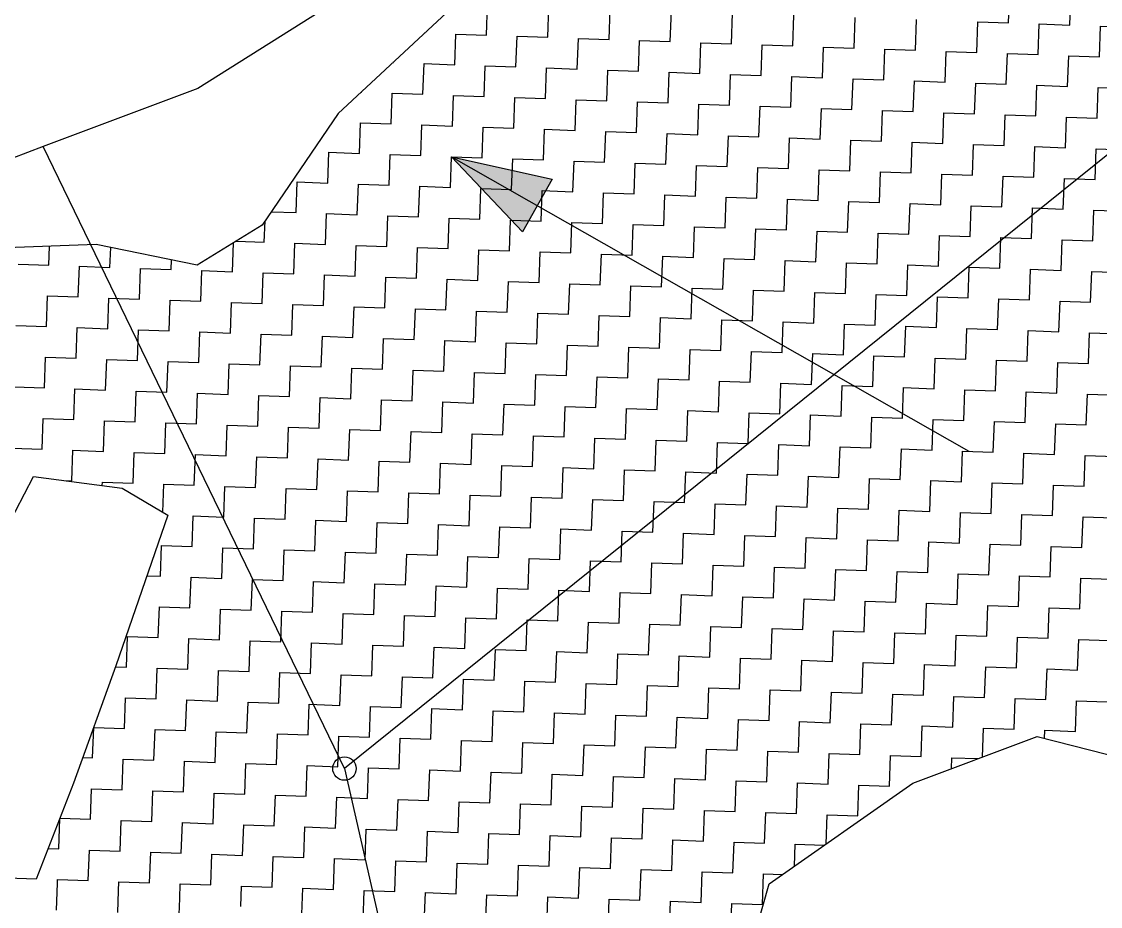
# Model space of a CAD drawing. Header units: metres. Extents: x 287345 to 291891, y 1993918 to 1999987.
# Drawn here: x 289255.8 to 289609.7, y 1999001.7 to 1999291.8 of the extents above; entities that cross this region are included whole.
import ezdxf

# ---------------------------------------------------------------- set-up
doc = ezdxf.new("R2010")
doc.units = ezdxf.units.M
doc.header["$MEASUREMENT"] = 0
for name, color, linetype in [('POLY_HATCH', 12, 'Continuous'), ('POLY_PARCEL', 6, 'Continuous'), ('V_BOUND_LINE', 7, 'Continuous')]:
    doc.layers.add(name, color=color, linetype=linetype)

msp = doc.modelspace()

# ---------------------------------------------------------------- hatches: boundary and pattern name
h = msp.add_hatch(color=256)
h.paths.add_polyline_path([(289424.95, 1999231.47), (289429.86, 1999240.08), (289396.78, 1999247.49)])
h.paths.add_polyline_path([(289396.78, 1999247.49), (289420.05, 1999222.85), (289424.95, 1999231.47)])

# ---------------------------------------------------------------- linework, layer by layer
for points in [[(289396.78, 1999247.49), (289566.5, 1999150.94)], [(289396.78, 1999247.49), (289420.05, 1999222.85)], [(289396.78, 1999247.49), (289429.86, 1999240.08)], [(289429.86, 1999240.08), (289420.05, 1999222.85)]]:
    msp.add_lwpolyline(points)
msp.add_circle((289361.7, 1999046.86), 3.85)
at = {"layer": 'POLY_HATCH', "linetype": 'Continuous'}
for p, q in [((289579.54, 1999291.36), (289579.9, 1999301.42)), ((289408.26, 1999287.36), (289408.62, 1999297.41)), ((289428.37, 1999286.64), (289428.72, 1999296.7)), ((289448.48, 1999285.93), (289448.83, 1999295.99)), ((289468.59, 1999285.22), (289468.94, 1999295.28)), ((289488.7, 1999284.51), (289489.05, 1999294.56)), ((289599.65, 1999290.65), (289599.87, 1999296.84)), ((289508.81, 1999283.8), (289509.16, 1999293.85)), ((289528.91, 1999283.09), (289529.27, 1999293.14)), ((289549.02, 1999282.37), (289549.38, 1999292.43)), ((289569.13, 1999281.66), (289569.49, 1999291.72)), ((289569.49, 1999291.72), (289579.54, 1999291.36)), ((289589.24, 1999280.95), (289589.6, 1999291.01)), ((289589.6, 1999291.01), (289599.65, 1999290.65)), ((289387.96, 1999288.07), (289388.15, 1999288.07)), ((289388.15, 1999288.07), (289388.16, 1999288.26)), ((289397.85, 1999277.66), (289398.21, 1999287.71)), ((289398.21, 1999287.71), (289408.26, 1999287.36)), ((289609.35, 1999280.24), (289609.71, 1999290.29)), ((289609.71, 1999290.29), (289619.76, 1999289.94)), ((289417.96, 1999276.95), (289418.31, 1999287)), ((289418.31, 1999287), (289428.37, 1999286.64)), ((289438.07, 1999276.23), (289438.42, 1999286.29)), ((289438.42, 1999286.29), (289448.48, 1999285.93)), ((289458.18, 1999275.52), (289458.53, 1999285.58)), ((289458.53, 1999285.58), (289468.59, 1999285.22)), ((289478.29, 1999274.81), (289478.64, 1999284.86)), ((289478.64, 1999284.86), (289488.7, 1999284.51)), ((289498.39, 1999274.1), (289498.75, 1999284.15)), ((289498.75, 1999284.15), (289508.81, 1999283.8)), ((289518.5, 1999273.39), (289518.86, 1999283.44)), ((289518.86, 1999283.44), (289528.91, 1999283.09)), ((289538.61, 1999272.68), (289538.97, 1999282.73)), ((289538.97, 1999282.73), (289549.02, 1999282.37)), ((289558.72, 1999271.96), (289559.08, 1999282.02)), ((289559.08, 1999282.02), (289569.13, 1999281.66)), ((289578.83, 1999271.25), (289579.19, 1999281.31)), ((289579.19, 1999281.31), (289589.24, 1999280.95)), ((289598.94, 1999270.54), (289599.3, 1999280.6)), ((289599.3, 1999280.6), (289609.35, 1999280.24)), ((289377.54, 1999278.38), (289377.74, 1999278.37)), ((289377.74, 1999278.37), (289377.75, 1999278.57)), ((289387.44, 1999267.96), (289387.8, 1999278.01)), ((289387.8, 1999278.01), (289397.85, 1999277.66)), ((289407.55, 1999267.25), (289407.9, 1999277.3)), ((289407.9, 1999277.3), (289417.96, 1999276.95)), ((289427.66, 1999266.53), (289428.01, 1999276.59)), ((289428.01, 1999276.59), (289438.07, 1999276.23)), ((289447.77, 1999265.82), (289448.12, 1999275.88)), ((289448.12, 1999275.88), (289458.18, 1999275.52)), ((289467.88, 1999265.11), (289468.23, 1999275.17)), ((289468.23, 1999275.17), (289478.29, 1999274.81)), ((289487.98, 1999264.4), (289488.34, 1999274.45)), ((289488.34, 1999274.45), (289498.39, 1999274.1)), ((289508.09, 1999263.69), (289508.45, 1999273.74)), ((289508.45, 1999273.74), (289518.5, 1999273.39)), ((289528.2, 1999262.98), (289528.56, 1999273.03)), ((289528.56, 1999273.03), (289538.61, 1999272.68)), ((289548.31, 1999262.27), (289548.67, 1999272.32)), ((289548.67, 1999272.32), (289558.72, 1999271.96)), ((289568.42, 1999261.55), (289568.78, 1999271.61)), ((289568.78, 1999271.61), (289578.83, 1999271.25)), ((289588.53, 1999260.84), (289588.89, 1999270.9)), ((289588.89, 1999270.9), (289598.94, 1999270.54)), ((289608.64, 1999260.13), (289608.99, 1999270.19)), ((289608.99, 1999270.19), (289619.05, 1999269.83)), ((289367.13, 1999268.68), (289367.33, 1999268.67)), ((289367.33, 1999268.67), (289367.34, 1999268.87)), ((289377.03, 1999258.26), (289377.39, 1999268.31)), ((289377.39, 1999268.31), (289387.44, 1999267.96)), ((289397.14, 1999257.55), (289397.49, 1999267.6)), ((289397.49, 1999267.6), (289407.55, 1999267.25)), ((289417.25, 1999256.84), (289417.6, 1999266.89)), ((289417.6, 1999266.89), (289427.66, 1999266.53)), ((289437.36, 1999256.12), (289437.71, 1999266.18)), ((289437.71, 1999266.18), (289447.77, 1999265.82)), ((289457.47, 1999255.41), (289457.82, 1999265.47)), ((289457.82, 1999265.47), (289467.88, 1999265.11)), ((289477.57, 1999254.7), (289477.93, 1999264.76)), ((289477.93, 1999264.76), (289487.98, 1999264.4)), ((289497.68, 1999253.99), (289498.04, 1999264.04)), ((289498.04, 1999264.04), (289508.09, 1999263.69)), ((289517.79, 1999253.28), (289518.15, 1999263.33)), ((289518.15, 1999263.33), (289528.2, 1999262.98)), ((289537.9, 1999252.57), (289538.26, 1999262.62)), ((289538.26, 1999262.62), (289548.31, 1999262.27)), ((289558.01, 1999251.86), (289558.37, 1999261.91)), ((289558.37, 1999261.91), (289568.42, 1999261.55)), ((289578.12, 1999251.14), (289578.47, 1999261.2)), ((289578.47, 1999261.2), (289588.53, 1999260.84)), ((289598.23, 1999250.43), (289598.58, 1999260.49)), ((289598.58, 1999260.49), (289608.64, 1999260.13)), ((289366.62, 1999248.56), (289366.97, 1999258.62)), ((289366.97, 1999258.62), (289377.03, 1999258.26)), ((289386.73, 1999247.85), (289387.08, 1999257.9)), ((289387.08, 1999257.9), (289397.14, 1999257.55)), ((289406.84, 1999247.14), (289407.19, 1999257.19)), ((289407.19, 1999257.19), (289417.25, 1999256.84)), ((289426.95, 1999246.43), (289427.3, 1999256.48)), ((289427.3, 1999256.48), (289437.36, 1999256.12)), ((289447.05, 1999245.71), (289447.41, 1999255.77)), ((289447.41, 1999255.77), (289457.47, 1999255.41)), ((289467.16, 1999245), (289467.52, 1999255.06)), ((289467.52, 1999255.06), (289477.57, 1999254.7)), ((289487.27, 1999244.29), (289487.63, 1999254.35)), ((289487.63, 1999254.35), (289497.68, 1999253.99)), ((289507.38, 1999243.58), (289507.74, 1999253.63)), ((289507.74, 1999253.63), (289517.79, 1999253.28)), ((289527.49, 1999242.87), (289527.85, 1999252.92)), ((289527.85, 1999252.92), (289537.9, 1999252.57)), ((289547.6, 1999242.16), (289547.96, 1999252.21)), ((289547.96, 1999252.21), (289558.01, 1999251.86)), ((289356.21, 1999238.86), (289356.56, 1999248.92)), ((289356.56, 1999248.92), (289366.62, 1999248.56)), ((289567.71, 1999241.44), (289568.06, 1999251.5)), ((289568.06, 1999251.5), (289578.12, 1999251.14)), ((289587.82, 1999240.73), (289588.17, 1999250.79)), ((289588.17, 1999250.79), (289598.23, 1999250.43)), ((289607.93, 1999240.02), (289608.28, 1999250.08)), ((289608.28, 1999250.08), (289618.34, 1999249.72)), ((289376.32, 1999238.15), (289376.67, 1999248.2)), ((289376.67, 1999248.2), (289386.73, 1999247.85)), ((289396.43, 1999237.44), (289396.78, 1999247.49)), ((289396.78, 1999247.49), (289406.84, 1999247.14)), ((289416.54, 1999236.73), (289416.89, 1999246.78)), ((289416.89, 1999246.78), (289426.95, 1999246.43)), ((289436.64, 1999236.02), (289437, 1999246.07)), ((289437, 1999246.07), (289447.05, 1999245.71)), ((289456.75, 1999235.3), (289457.11, 1999245.36)), ((289457.11, 1999245.36), (289467.16, 1999245)), ((289476.86, 1999234.59), (289477.22, 1999244.65)), ((289477.22, 1999244.65), (289487.27, 1999244.29)), ((289496.97, 1999233.88), (289497.33, 1999243.94)), ((289497.33, 1999243.94), (289507.38, 1999243.58)), ((289517.08, 1999233.17), (289517.44, 1999243.22)), ((289517.44, 1999243.22), (289527.49, 1999242.87)), ((289537.19, 1999232.46), (289537.55, 1999242.51)), ((289537.55, 1999242.51), (289547.6, 1999242.16)), ((289557.3, 1999231.75), (289557.65, 1999241.8)), ((289557.65, 1999241.8), (289567.71, 1999241.44)), ((289345.8, 1999229.16), (289346.15, 1999239.22)), ((289346.15, 1999239.22), (289356.21, 1999238.86)), ((289365.91, 1999228.45), (289366.26, 1999238.51)), ((289366.26, 1999238.51), (289376.32, 1999238.15)), ((289386.02, 1999227.74), (289386.37, 1999237.79)), ((289386.37, 1999237.79), (289396.43, 1999237.44)), ((289577.41, 1999231.03), (289577.76, 1999241.09)), ((289577.76, 1999241.09), (289587.82, 1999240.73)), ((289597.52, 1999230.32), (289597.87, 1999240.38)), ((289597.87, 1999240.38), (289607.93, 1999240.02)), ((289406.13, 1999227.03), (289406.48, 1999237.08)), ((289406.48, 1999237.08), (289416.54, 1999236.73)), ((289426.23, 1999226.32), (289426.59, 1999236.37)), ((289426.59, 1999236.37), (289436.64, 1999236.02)), ((289446.34, 1999225.61), (289446.7, 1999235.66)), ((289446.7, 1999235.66), (289456.75, 1999235.3)), ((289466.45, 1999224.89), (289466.81, 1999234.95)), ((289466.81, 1999234.95), (289476.86, 1999234.59)), ((289486.56, 1999224.18), (289486.92, 1999234.24)), ((289486.92, 1999234.24), (289496.97, 1999233.88)), ((289506.67, 1999223.47), (289507.03, 1999233.52)), ((289507.03, 1999233.52), (289517.08, 1999233.17)), ((289526.78, 1999222.76), (289527.14, 1999232.81)), ((289527.14, 1999232.81), (289537.19, 1999232.46)), ((289546.89, 1999222.05), (289547.24, 1999232.1)), ((289547.24, 1999232.1), (289557.3, 1999231.75)), ((289567, 1999221.34), (289567.35, 1999231.39)), ((289567.35, 1999231.39), (289577.41, 1999231.03)), ((289587.11, 1999220.62), (289587.46, 1999230.68)), ((289587.46, 1999230.68), (289597.52, 1999230.32)), ((289337.69, 1999229.45), (289345.8, 1999229.16)), ((289355.5, 1999218.75), (289355.85, 1999228.81)), ((289355.85, 1999228.81), (289365.91, 1999228.45)), ((289375.61, 1999218.04), (289375.96, 1999228.1)), ((289375.96, 1999228.1), (289386.02, 1999227.74)), ((289395.72, 1999217.33), (289396.07, 1999227.38)), ((289396.07, 1999227.38), (289406.13, 1999227.03)), ((289607.22, 1999219.91), (289607.57, 1999229.97)), ((289607.57, 1999229.97), (289617.63, 1999229.61)), ((289335.39, 1999219.46), (289335.63, 1999226.43)), ((289415.82, 1999216.62), (289416.18, 1999226.67)), ((289416.18, 1999226.67), (289426.23, 1999226.32)), ((289435.93, 1999215.91), (289436.29, 1999225.96)), ((289436.29, 1999225.96), (289446.34, 1999225.61)), ((289456.04, 1999215.19), (289456.4, 1999225.25)), ((289456.4, 1999225.25), (289466.45, 1999224.89)), ((289476.15, 1999214.48), (289476.51, 1999224.54)), ((289476.51, 1999224.54), (289486.56, 1999224.18)), ((289496.26, 1999213.77), (289496.62, 1999223.83)), ((289496.62, 1999223.83), (289506.67, 1999223.47)), ((289516.37, 1999213.06), (289516.72, 1999223.11)), ((289516.72, 1999223.11), (289526.78, 1999222.76)), ((289536.48, 1999212.35), (289536.83, 1999222.4)), ((289536.83, 1999222.4), (289546.89, 1999222.05)), ((289556.59, 1999211.64), (289556.94, 1999221.69)), ((289556.94, 1999221.69), (289567, 1999221.34)), ((289576.7, 1999210.93), (289577.05, 1999220.98)), ((289577.05, 1999220.98), (289587.11, 1999220.62)), ((289596.8, 1999210.21), (289597.16, 1999220.27)), ((289597.16, 1999220.27), (289607.22, 1999219.91)), ((289264.65, 1999211.9), (289264.87, 1999218.1)), ((289284.76, 1999211.19), (289284.99, 1999217.69)), ((289324.98, 1999209.77), (289325.31, 1999219.28)), ((289326.15, 1999219.79), (289335.39, 1999219.46)), ((289345.09, 1999209.05), (289345.44, 1999219.11)), ((289345.44, 1999219.11), (289355.5, 1999218.75)), ((289365.2, 1999208.34), (289365.55, 1999218.4)), ((289365.55, 1999218.4), (289375.61, 1999218.04)), ((289385.3, 1999207.63), (289385.66, 1999217.69)), ((289385.66, 1999217.69), (289395.72, 1999217.33)), ((289405.41, 1999206.92), (289405.77, 1999216.97)), ((289405.77, 1999216.97), (289415.82, 1999216.62)), ((289304.87, 1999210.48), (289304.98, 1999213.63)), ((289425.52, 1999206.21), (289425.88, 1999216.26)), ((289425.88, 1999216.26), (289435.93, 1999215.91)), ((289445.63, 1999205.5), (289445.99, 1999215.55)), ((289445.99, 1999215.55), (289456.04, 1999215.19)), ((289465.74, 1999204.78), (289466.1, 1999214.84)), ((289466.1, 1999214.84), (289476.15, 1999214.48)), ((289485.85, 1999204.07), (289486.21, 1999214.13)), ((289486.21, 1999214.13), (289496.26, 1999213.77)), ((289505.96, 1999203.36), (289506.31, 1999213.42)), ((289506.31, 1999213.42), (289516.37, 1999213.06)), ((289254.6, 1999212.26), (289264.65, 1999211.9)), ((289274.35, 1999201.49), (289274.71, 1999211.54)), ((289274.71, 1999211.54), (289284.76, 1999211.19)), ((289294.46, 1999200.78), (289294.81, 1999210.83)), ((289294.81, 1999210.83), (289304.87, 1999210.48)), ((289314.57, 1999200.07), (289314.92, 1999210.12)), ((289314.92, 1999210.12), (289324.98, 1999209.77)), ((289334.68, 1999199.36), (289335.03, 1999209.41)), ((289335.03, 1999209.41), (289345.09, 1999209.05)), ((289526.07, 1999202.65), (289526.42, 1999212.7)), ((289526.42, 1999212.7), (289536.48, 1999212.35)), ((289546.18, 1999201.94), (289546.53, 1999211.99)), ((289546.53, 1999211.99), (289556.59, 1999211.64)), ((289566.29, 1999201.23), (289566.64, 1999211.28)), ((289566.64, 1999211.28), (289576.7, 1999210.93)), ((289586.39, 1999200.52), (289586.75, 1999210.57)), ((289586.75, 1999210.57), (289596.8, 1999210.21)), ((289606.5, 1999199.8), (289606.86, 1999209.86)), ((289606.86, 1999209.86), (289616.91, 1999209.5)), ((289354.79, 1999198.64), (289355.14, 1999208.7)), ((289355.14, 1999208.7), (289365.2, 1999208.34)), ((289374.89, 1999197.93), (289375.25, 1999207.99)), ((289375.25, 1999207.99), (289385.3, 1999207.63)), ((289395, 1999197.22), (289395.36, 1999207.28)), ((289395.36, 1999207.28), (289405.41, 1999206.92)), ((289415.11, 1999196.51), (289415.47, 1999206.56)), ((289415.47, 1999206.56), (289425.52, 1999206.21)), ((289435.22, 1999195.8), (289435.58, 1999205.85)), ((289435.58, 1999205.85), (289445.63, 1999205.5)), ((289455.33, 1999195.09), (289455.69, 1999205.14)), ((289455.69, 1999205.14), (289465.74, 1999204.78)), ((289475.44, 1999194.37), (289475.8, 1999204.43)), ((289475.8, 1999204.43), (289485.85, 1999204.07)), ((289495.55, 1999193.66), (289495.9, 1999203.72)), ((289495.9, 1999203.72), (289505.96, 1999203.36)), ((289515.66, 1999192.95), (289516.01, 1999203.01)), ((289516.01, 1999203.01), (289526.07, 1999202.65)), ((289535.77, 1999192.24), (289536.12, 1999202.29)), ((289536.12, 1999202.29), (289546.18, 1999201.94)), ((289263.94, 1999191.79), (289264.3, 1999201.85)), ((289264.3, 1999201.85), (289274.35, 1999201.49)), ((289284.05, 1999191.08), (289284.4, 1999201.13)), ((289284.4, 1999201.13), (289294.46, 1999200.78)), ((289304.16, 1999190.37), (289304.51, 1999200.42)), ((289304.51, 1999200.42), (289314.57, 1999200.07)), ((289324.27, 1999189.66), (289324.62, 1999199.71)), ((289324.62, 1999199.71), (289334.68, 1999199.36)), ((289344.38, 1999188.95), (289344.73, 1999199)), ((289344.73, 1999199), (289354.79, 1999198.64)), ((289555.88, 1999191.53), (289556.23, 1999201.58)), ((289556.23, 1999201.58), (289566.29, 1999201.23)), ((289575.98, 1999190.82), (289576.34, 1999200.87)), ((289576.34, 1999200.87), (289586.39, 1999200.52)), ((289596.09, 1999190.1), (289596.45, 1999200.16)), ((289596.45, 1999200.16), (289606.5, 1999199.8)), ((289364.48, 1999188.23), (289364.84, 1999198.29)), ((289364.84, 1999198.29), (289374.89, 1999197.93)), ((289384.59, 1999187.52), (289384.95, 1999197.58)), ((289384.95, 1999197.58), (289395, 1999197.22)), ((289404.7, 1999186.81), (289405.06, 1999196.86)), ((289405.06, 1999196.86), (289415.11, 1999196.51)), ((289424.81, 1999186.1), (289425.17, 1999196.15)), ((289425.17, 1999196.15), (289435.22, 1999195.8)), ((289444.92, 1999185.39), (289445.28, 1999195.44)), ((289445.28, 1999195.44), (289455.33, 1999195.09)), ((289253.88, 1999192.15), (289263.94, 1999191.79)), ((289465.03, 1999184.68), (289465.38, 1999194.73)), ((289465.38, 1999194.73), (289475.44, 1999194.37)), ((289485.14, 1999183.96), (289485.49, 1999194.02)), ((289485.49, 1999194.02), (289495.55, 1999193.66)), ((289505.25, 1999183.25), (289505.6, 1999193.31)), ((289505.6, 1999193.31), (289515.66, 1999192.95)), ((289525.36, 1999182.54), (289525.71, 1999192.6)), ((289525.71, 1999192.6), (289535.77, 1999192.24)), ((289545.47, 1999181.83), (289545.82, 1999191.88)), ((289545.82, 1999191.88), (289555.88, 1999191.53)), ((289273.64, 1999181.38), (289273.99, 1999191.44)), ((289273.99, 1999191.44), (289284.05, 1999191.08)), ((289293.75, 1999180.67), (289294.1, 1999190.72)), ((289294.1, 1999190.72), (289304.16, 1999190.37)), ((289313.86, 1999179.96), (289314.21, 1999190.01)), ((289314.21, 1999190.01), (289324.27, 1999189.66)), ((289333.97, 1999179.25), (289334.32, 1999189.3)), ((289334.32, 1999189.3), (289344.38, 1999188.95)), ((289354.07, 1999178.53), (289354.43, 1999188.59)), ((289354.43, 1999188.59), (289364.48, 1999188.23)), ((289565.57, 1999181.12), (289565.93, 1999191.17)), ((289565.93, 1999191.17), (289575.98, 1999190.82)), ((289585.68, 1999180.41), (289586.04, 1999190.46)), ((289586.04, 1999190.46), (289596.09, 1999190.1)), ((289605.79, 1999179.69), (289606.15, 1999189.75)), ((289606.15, 1999189.75), (289616.2, 1999189.39)), ((289374.18, 1999177.82), (289374.54, 1999187.88)), ((289374.54, 1999187.88), (289384.59, 1999187.52)), ((289394.29, 1999177.11), (289394.65, 1999187.17)), ((289394.65, 1999187.17), (289404.7, 1999186.81)), ((289414.4, 1999176.4), (289414.76, 1999186.45)), ((289414.76, 1999186.45), (289424.81, 1999186.1)), ((289434.51, 1999175.69), (289434.87, 1999185.74)), ((289434.87, 1999185.74), (289444.92, 1999185.39)), ((289454.62, 1999174.98), (289454.97, 1999185.03)), ((289454.97, 1999185.03), (289465.03, 1999184.68)), ((289263.23, 1999171.68), (289263.58, 1999181.74)), ((289263.58, 1999181.74), (289273.64, 1999181.38)), ((289474.73, 1999174.27), (289475.08, 1999184.32)), ((289475.08, 1999184.32), (289485.14, 1999183.96)), ((289494.84, 1999173.55), (289495.19, 1999183.61)), ((289495.19, 1999183.61), (289505.25, 1999183.25)), ((289514.95, 1999172.84), (289515.3, 1999182.9)), ((289515.3, 1999182.9), (289525.36, 1999182.54)), ((289535.05, 1999172.13), (289535.41, 1999182.19)), ((289535.41, 1999182.19), (289545.47, 1999181.83)), ((289555.16, 1999171.42), (289555.52, 1999181.47)), ((289555.52, 1999181.47), (289565.57, 1999181.12)), ((289283.34, 1999170.97), (289283.69, 1999181.03)), ((289283.69, 1999181.03), (289293.75, 1999180.67)), ((289303.45, 1999170.26), (289303.8, 1999180.31)), ((289303.8, 1999180.31), (289313.86, 1999179.96)), ((289323.55, 1999169.55), (289323.91, 1999179.6)), ((289323.91, 1999179.6), (289333.97, 1999179.25)), ((289343.66, 1999168.84), (289344.02, 1999178.89)), ((289344.02, 1999178.89), (289354.07, 1999178.53)), ((289363.77, 1999168.12), (289364.13, 1999178.18)), ((289364.13, 1999178.18), (289374.18, 1999177.82)), ((289575.27, 1999170.71), (289575.63, 1999180.76)), ((289575.63, 1999180.76), (289585.68, 1999180.41)), ((289595.38, 1999170), (289595.74, 1999180.05)), ((289595.74, 1999180.05), (289605.79, 1999179.69)), ((289383.88, 1999167.41), (289384.24, 1999177.47)), ((289384.24, 1999177.47), (289394.29, 1999177.11)), ((289403.99, 1999166.7), (289404.35, 1999176.76)), ((289404.35, 1999176.76), (289414.4, 1999176.4)), ((289424.1, 1999165.99), (289424.46, 1999176.04)), ((289424.46, 1999176.04), (289434.51, 1999175.69)), ((289444.21, 1999165.28), (289444.56, 1999175.33)), ((289444.56, 1999175.33), (289454.62, 1999174.98)), ((289464.32, 1999164.57), (289464.67, 1999174.62)), ((289464.67, 1999174.62), (289474.73, 1999174.27)), ((289253.17, 1999172.04), (289263.23, 1999171.68)), ((289272.93, 1999161.27), (289273.28, 1999171.33)), ((289273.28, 1999171.33), (289283.34, 1999170.97)), ((289293.04, 1999160.56), (289293.39, 1999170.62)), ((289293.39, 1999170.62), (289303.45, 1999170.26)), ((289484.43, 1999163.86), (289484.78, 1999173.91)), ((289484.78, 1999173.91), (289494.84, 1999173.55)), ((289504.54, 1999163.14), (289504.89, 1999173.2)), ((289504.89, 1999173.2), (289514.95, 1999172.84)), ((289524.64, 1999162.43), (289525, 1999172.49)), ((289525, 1999172.49), (289535.05, 1999172.13)), ((289544.75, 1999161.72), (289545.11, 1999171.77)), ((289545.11, 1999171.77), (289555.16, 1999171.42)), ((289564.86, 1999161.01), (289565.22, 1999171.06)), ((289565.22, 1999171.06), (289575.27, 1999170.71)), ((289313.14, 1999159.85), (289313.5, 1999169.9)), ((289313.5, 1999169.9), (289323.55, 1999169.55)), ((289333.25, 1999159.14), (289333.61, 1999169.19)), ((289333.61, 1999169.19), (289343.66, 1999168.84)), ((289353.36, 1999158.43), (289353.72, 1999168.48)), ((289353.72, 1999168.48), (289363.77, 1999168.12)), ((289373.47, 1999157.71), (289373.83, 1999167.77)), ((289373.83, 1999167.77), (289383.88, 1999167.41)), ((289393.58, 1999157), (289393.94, 1999167.06)), ((289393.94, 1999167.06), (289403.99, 1999166.7)), ((289584.97, 1999160.3), (289585.33, 1999170.35)), ((289585.33, 1999170.35), (289595.38, 1999170)), ((289605.08, 1999159.59), (289605.44, 1999169.64)), ((289605.44, 1999169.64), (289615.49, 1999169.28)), ((289413.69, 1999156.29), (289414.05, 1999166.35)), ((289414.05, 1999166.35), (289424.1, 1999165.99)), ((289433.8, 1999155.58), (289434.15, 1999165.63)), ((289434.15, 1999165.63), (289444.21, 1999165.28)), ((289453.91, 1999154.87), (289454.26, 1999164.92)), ((289454.26, 1999164.92), (289464.32, 1999164.57)), ((289474.02, 1999154.16), (289474.37, 1999164.21)), ((289474.37, 1999164.21), (289484.43, 1999163.86)), ((289494.13, 1999153.44), (289494.48, 1999163.5)), ((289494.48, 1999163.5), (289504.54, 1999163.14)), ((289262.52, 1999151.57), (289262.87, 1999161.63)), ((289262.87, 1999161.63), (289272.93, 1999161.27)), ((289282.63, 1999150.86), (289282.98, 1999160.92)), ((289282.98, 1999160.92), (289293.04, 1999160.56)), ((289302.73, 1999150.15), (289303.09, 1999160.2)), ((289303.09, 1999160.2), (289313.14, 1999159.85)), ((289514.23, 1999152.73), (289514.59, 1999162.79)), ((289514.59, 1999162.79), (289524.64, 1999162.43)), ((289534.34, 1999152.02), (289534.7, 1999162.08)), ((289534.7, 1999162.08), (289544.75, 1999161.72)), ((289554.45, 1999151.31), (289554.81, 1999161.36)), ((289554.81, 1999161.36), (289564.86, 1999161.01)), ((289574.56, 1999150.6), (289574.92, 1999160.65)), ((289574.92, 1999160.65), (289584.97, 1999160.3)), ((289594.67, 1999149.89), (289595.03, 1999159.94)), ((289595.03, 1999159.94), (289605.08, 1999159.59)), ((289322.84, 1999149.44), (289323.2, 1999159.49)), ((289323.2, 1999159.49), (289333.25, 1999159.14)), ((289342.95, 1999148.73), (289343.31, 1999158.78)), ((289343.31, 1999158.78), (289353.36, 1999158.43)), ((289363.06, 1999148.02), (289363.42, 1999158.07)), ((289363.42, 1999158.07), (289373.47, 1999157.71)), ((289383.17, 1999147.3), (289383.53, 1999157.36)), ((289383.53, 1999157.36), (289393.58, 1999157)), ((289403.28, 1999146.59), (289403.63, 1999156.65)), ((289403.63, 1999156.65), (289413.69, 1999156.29)), ((289423.39, 1999145.88), (289423.74, 1999155.94)), ((289423.74, 1999155.94), (289433.8, 1999155.58)), ((289443.5, 1999145.17), (289443.85, 1999155.22)), ((289443.85, 1999155.22), (289453.91, 1999154.87)), ((289463.61, 1999144.46), (289463.96, 1999154.51)), ((289463.96, 1999154.51), (289474.02, 1999154.16)), ((289483.72, 1999143.75), (289484.07, 1999153.8)), ((289484.07, 1999153.8), (289494.13, 1999153.44)), ((289503.82, 1999143.03), (289504.18, 1999153.09)), ((289504.18, 1999153.09), (289514.23, 1999152.73)), ((289252.46, 1999151.93), (289262.52, 1999151.57)), ((289272.21, 1999141.16), (289272.57, 1999151.22)), ((289272.57, 1999151.22), (289282.63, 1999150.86)), ((289292.32, 1999140.45), (289292.68, 1999150.51)), ((289292.68, 1999150.51), (289302.73, 1999150.15)), ((289312.43, 1999139.74), (289312.79, 1999149.79)), ((289312.79, 1999149.79), (289322.84, 1999149.44)), ((289523.93, 1999142.32), (289524.29, 1999152.38)), ((289524.29, 1999152.38), (289534.34, 1999152.02)), ((289544.04, 1999141.61), (289544.4, 1999151.67)), ((289544.4, 1999151.67), (289554.45, 1999151.31)), ((289564.15, 1999140.9), (289564.51, 1999150.95)), ((289564.51, 1999150.95), (289574.56, 1999150.6)), ((289584.26, 1999140.19), (289584.62, 1999150.24)), ((289584.62, 1999150.24), (289594.67, 1999149.89)), ((289604.37, 1999139.48), (289604.72, 1999149.53)), ((289604.72, 1999149.53), (289614.78, 1999149.18)), ((289332.54, 1999139.03), (289332.9, 1999149.08)), ((289332.9, 1999149.08), (289342.95, 1999148.73)), ((289352.65, 1999138.32), (289353.01, 1999148.37)), ((289353.01, 1999148.37), (289363.06, 1999148.02)), ((289372.76, 1999137.61), (289373.12, 1999147.66)), ((289373.12, 1999147.66), (289383.17, 1999147.3)), ((289392.87, 1999136.89), (289393.22, 1999146.95)), ((289393.22, 1999146.95), (289403.28, 1999146.59)), ((289412.98, 1999136.18), (289413.33, 1999146.24)), ((289413.33, 1999146.24), (289423.39, 1999145.88)), ((289433.09, 1999135.47), (289433.44, 1999145.53)), ((289433.44, 1999145.53), (289443.5, 1999145.17)), ((289453.2, 1999134.76), (289453.55, 1999144.81)), ((289453.55, 1999144.81), (289463.61, 1999144.46)), ((289473.3, 1999134.05), (289473.66, 1999144.1)), ((289473.66, 1999144.1), (289483.72, 1999143.75)), ((289493.41, 1999133.34), (289493.77, 1999143.39)), ((289493.77, 1999143.39), (289503.82, 1999143.03)), ((289513.52, 1999132.62), (289513.88, 1999142.68)), ((289513.88, 1999142.68), (289523.93, 1999142.32)), ((289270.36, 1999141.23), (289272.21, 1999141.16)), ((289282.23, 1999139.67), (289282.27, 1999140.81)), ((289282.27, 1999140.81), (289292.32, 1999140.45)), ((289302.05, 1999130.95), (289302.38, 1999140.1)), ((289302.38, 1999140.1), (289312.43, 1999139.74)), ((289322.13, 1999129.33), (289322.49, 1999139.38)), ((289322.49, 1999139.38), (289332.54, 1999139.03)), ((289342.24, 1999128.62), (289342.6, 1999138.67)), ((289342.6, 1999138.67), (289352.65, 1999138.32)), ((289533.63, 1999131.91), (289533.99, 1999141.97)), ((289533.99, 1999141.97), (289544.04, 1999141.61)), ((289553.74, 1999131.2), (289554.1, 1999141.26)), ((289554.1, 1999141.26), (289564.15, 1999140.9)), ((289573.85, 1999130.49), (289574.21, 1999140.54)), ((289574.21, 1999140.54), (289584.26, 1999140.19)), ((289593.96, 1999129.78), (289594.31, 1999139.83)), ((289594.31, 1999139.83), (289604.37, 1999139.48)), ((289362.35, 1999127.91), (289362.71, 1999137.96)), ((289362.71, 1999137.96), (289372.76, 1999137.61)), ((289382.46, 1999127.2), (289382.81, 1999137.25)), ((289382.81, 1999137.25), (289392.87, 1999136.89)), ((289402.57, 1999126.48), (289402.92, 1999136.54)), ((289402.92, 1999136.54), (289412.98, 1999136.18)), ((289422.68, 1999125.77), (289423.03, 1999135.83)), ((289423.03, 1999135.83), (289433.09, 1999135.47)), ((289442.79, 1999125.06), (289443.14, 1999135.11)), ((289443.14, 1999135.11), (289453.2, 1999134.76)), ((289462.89, 1999124.35), (289463.25, 1999134.4)), ((289463.25, 1999134.4), (289473.3, 1999134.05)), ((289483, 1999123.64), (289483.36, 1999133.69)), ((289483.36, 1999133.69), (289493.41, 1999133.34)), ((289503.11, 1999122.93), (289503.47, 1999132.98)), ((289503.47, 1999132.98), (289513.52, 1999132.62)), ((289523.22, 1999122.21), (289523.58, 1999132.27)), ((289523.58, 1999132.27), (289533.63, 1999131.91)), ((289543.33, 1999121.5), (289543.69, 1999131.56)), ((289543.69, 1999131.56), (289553.74, 1999131.2)), ((289311.72, 1999119.63), (289312.08, 1999129.69)), ((289312.08, 1999129.69), (289322.13, 1999129.33)), ((289331.83, 1999118.92), (289332.19, 1999128.97)), ((289332.19, 1999128.97), (289342.24, 1999128.62)), ((289351.94, 1999118.21), (289352.3, 1999128.26)), ((289352.3, 1999128.26), (289362.35, 1999127.91)), ((289563.44, 1999120.79), (289563.8, 1999130.85)), ((289563.8, 1999130.85), (289573.85, 1999130.49)), ((289583.55, 1999120.08), (289583.9, 1999130.13)), ((289583.9, 1999130.13), (289593.96, 1999129.78)), ((289603.66, 1999119.37), (289604.01, 1999129.42)), ((289604.01, 1999129.42), (289614.07, 1999129.07)), ((289372.05, 1999117.5), (289372.4, 1999127.55)), ((289372.4, 1999127.55), (289382.46, 1999127.2)), ((289392.16, 1999116.78), (289392.51, 1999126.84)), ((289392.51, 1999126.84), (289402.57, 1999126.48)), ((289412.27, 1999116.07), (289412.62, 1999126.13)), ((289412.62, 1999126.13), (289422.68, 1999125.77)), ((289432.38, 1999115.36), (289432.73, 1999125.42)), ((289432.73, 1999125.42), (289442.79, 1999125.06)), ((289452.48, 1999114.65), (289452.84, 1999124.7)), ((289452.84, 1999124.7), (289462.89, 1999124.35)), ((289472.59, 1999113.94), (289472.95, 1999123.99)), ((289472.95, 1999123.99), (289483, 1999123.64)), ((289492.7, 1999113.23), (289493.06, 1999123.28)), ((289493.06, 1999123.28), (289503.11, 1999122.93)), ((289512.81, 1999112.52), (289513.17, 1999122.57)), ((289513.17, 1999122.57), (289523.22, 1999122.21)), ((289532.92, 1999111.8), (289533.28, 1999121.86)), ((289533.28, 1999121.86), (289543.33, 1999121.5)), ((289553.03, 1999111.09), (289553.38, 1999121.15)), ((289553.38, 1999121.15), (289563.44, 1999120.79)), ((289301.31, 1999109.93), (289301.67, 1999119.99)), ((289301.67, 1999119.99), (289311.72, 1999119.63)), ((289321.42, 1999109.22), (289321.78, 1999119.28)), ((289321.78, 1999119.28), (289331.83, 1999118.92)), ((289341.53, 1999108.51), (289341.88, 1999118.56)), ((289341.88, 1999118.56), (289351.94, 1999118.21)), ((289361.64, 1999107.8), (289361.99, 1999117.85)), ((289361.99, 1999117.85), (289372.05, 1999117.5)), ((289573.14, 1999110.38), (289573.49, 1999120.44)), ((289573.49, 1999120.44), (289583.55, 1999120.08)), ((289593.25, 1999109.67), (289593.6, 1999119.72)), ((289593.6, 1999119.72), (289603.66, 1999119.37)), ((289381.75, 1999107.09), (289382.1, 1999117.14)), ((289382.1, 1999117.14), (289392.16, 1999116.78)), ((289401.86, 1999106.37), (289402.21, 1999116.43)), ((289402.21, 1999116.43), (289412.27, 1999116.07)), ((289421.96, 1999105.66), (289422.32, 1999115.72)), ((289422.32, 1999115.72), (289432.38, 1999115.36)), ((289442.07, 1999104.95), (289442.43, 1999115.01)), ((289442.43, 1999115.01), (289452.48, 1999114.65)), ((289462.18, 1999104.24), (289462.54, 1999114.29)), ((289462.54, 1999114.29), (289472.59, 1999113.94)), ((289482.29, 1999103.53), (289482.65, 1999113.58)), ((289482.65, 1999113.58), (289492.7, 1999113.23)), ((289502.4, 1999102.82), (289502.76, 1999112.87)), ((289502.76, 1999112.87), (289512.81, 1999112.52)), ((289522.51, 1999102.11), (289522.87, 1999112.16)), ((289522.87, 1999112.16), (289532.92, 1999111.8)), ((289542.62, 1999101.39), (289542.97, 1999111.45)), ((289542.97, 1999111.45), (289553.03, 1999111.09)), ((289562.73, 1999100.68), (289563.08, 1999110.74)), ((289563.08, 1999110.74), (289573.14, 1999110.38)), ((289296.89, 1999110.09), (289301.31, 1999109.93)), ((289311.01, 1999099.52), (289311.37, 1999109.58)), ((289311.37, 1999109.58), (289321.42, 1999109.22)), ((289331.12, 1999098.81), (289331.47, 1999108.87)), ((289331.47, 1999108.87), (289341.53, 1999108.51)), ((289351.23, 1999098.1), (289351.58, 1999108.15)), ((289351.58, 1999108.15), (289361.64, 1999107.8)), ((289371.34, 1999097.39), (289371.69, 1999107.44)), ((289371.69, 1999107.44), (289381.75, 1999107.09)), ((289391.45, 1999096.68), (289391.8, 1999106.73)), ((289391.8, 1999106.73), (289401.86, 1999106.37)), ((289582.84, 1999099.97), (289583.19, 1999110.02)), ((289583.19, 1999110.02), (289593.25, 1999109.67)), ((289602.95, 1999099.26), (289603.3, 1999109.31)), ((289603.3, 1999109.31), (289613.36, 1999108.96)), ((289411.55, 1999095.96), (289411.91, 1999106.02)), ((289411.91, 1999106.02), (289421.96, 1999105.66)), ((289431.66, 1999095.25), (289432.02, 1999105.31)), ((289432.02, 1999105.31), (289442.07, 1999104.95)), ((289451.77, 1999094.54), (289452.13, 1999104.6)), ((289452.13, 1999104.6), (289462.18, 1999104.24)), ((289471.88, 1999093.83), (289472.24, 1999103.88)), ((289472.24, 1999103.88), (289482.29, 1999103.53)), ((289491.99, 1999093.12), (289492.35, 1999103.17)), ((289492.35, 1999103.17), (289502.4, 1999102.82)), ((289300.6, 1999089.82), (289300.96, 1999099.88)), ((289300.96, 1999099.88), (289311.01, 1999099.52)), ((289512.1, 1999092.41), (289512.46, 1999102.46)), ((289512.46, 1999102.46), (289522.51, 1999102.11)), ((289532.21, 1999091.69), (289532.56, 1999101.75)), ((289532.56, 1999101.75), (289542.62, 1999101.39)), ((289552.32, 1999090.98), (289552.67, 1999101.04)), ((289552.67, 1999101.04), (289562.73, 1999100.68)), ((289572.43, 1999090.27), (289572.78, 1999100.33)), ((289572.78, 1999100.33), (289582.84, 1999099.97)), ((289320.71, 1999089.11), (289321.06, 1999099.17)), ((289321.06, 1999099.17), (289331.12, 1999098.81)), ((289340.82, 1999088.4), (289341.17, 1999098.45)), ((289341.17, 1999098.45), (289351.23, 1999098.1)), ((289360.93, 1999087.69), (289361.28, 1999097.74)), ((289361.28, 1999097.74), (289371.34, 1999097.39)), ((289381.04, 1999086.98), (289381.39, 1999097.03)), ((289381.39, 1999097.03), (289391.45, 1999096.68)), ((289401.14, 1999086.27), (289401.5, 1999096.32)), ((289401.5, 1999096.32), (289411.55, 1999095.96)), ((289592.54, 1999089.56), (289592.89, 1999099.61)), ((289592.89, 1999099.61), (289602.95, 1999099.26)), ((289421.25, 1999085.55), (289421.61, 1999095.61)), ((289421.61, 1999095.61), (289431.66, 1999095.25)), ((289441.36, 1999084.84), (289441.72, 1999094.9)), ((289441.72, 1999094.9), (289451.77, 1999094.54)), ((289461.47, 1999084.13), (289461.83, 1999094.19)), ((289461.83, 1999094.19), (289471.88, 1999093.83)), ((289481.58, 1999083.42), (289481.94, 1999093.47)), ((289481.94, 1999093.47), (289491.99, 1999093.12)), ((289501.69, 1999082.71), (289502.05, 1999092.76)), ((289502.05, 1999092.76), (289512.1, 1999092.41)), ((289290.19, 1999080.12), (289290.54, 1999090.18)), ((289290.54, 1999090.18), (289300.6, 1999089.82)), ((289310.3, 1999079.41), (289310.65, 1999089.47)), ((289310.65, 1999089.47), (289320.71, 1999089.11)), ((289521.8, 1999082), (289522.15, 1999092.05)), ((289522.15, 1999092.05), (289532.21, 1999091.69)), ((289541.91, 1999081.28), (289542.26, 1999091.34)), ((289542.26, 1999091.34), (289552.32, 1999090.98)), ((289562.02, 1999080.57), (289562.37, 1999090.63)), ((289562.37, 1999090.63), (289572.43, 1999090.27)), ((289582.13, 1999079.86), (289582.48, 1999089.92)), ((289582.48, 1999089.92), (289592.54, 1999089.56)), ((289602.23, 1999079.15), (289602.59, 1999089.2)), ((289602.59, 1999089.2), (289612.64, 1999088.85)), ((289330.41, 1999078.7), (289330.76, 1999088.76)), ((289330.76, 1999088.76), (289340.82, 1999088.4)), ((289350.52, 1999077.99), (289350.87, 1999088.04)), ((289350.87, 1999088.04), (289360.93, 1999087.69)), ((289370.63, 1999077.28), (289370.98, 1999087.33)), ((289370.98, 1999087.33), (289381.04, 1999086.98)), ((289390.73, 1999076.57), (289391.09, 1999086.62)), ((289391.09, 1999086.62), (289401.14, 1999086.27)), ((289410.84, 1999075.86), (289411.2, 1999085.91)), ((289411.2, 1999085.91), (289421.25, 1999085.55)), ((289430.95, 1999075.14), (289431.31, 1999085.2)), ((289431.31, 1999085.2), (289441.36, 1999084.84)), ((289451.06, 1999074.43), (289451.42, 1999084.49)), ((289451.42, 1999084.49), (289461.47, 1999084.13)), ((289471.17, 1999073.72), (289471.53, 1999083.77)), ((289471.53, 1999083.77), (289481.58, 1999083.42)), ((289491.28, 1999073.01), (289491.63, 1999083.06)), ((289491.63, 1999083.06), (289501.69, 1999082.71)), ((289511.39, 1999072.3), (289511.74, 1999082.35)), ((289511.74, 1999082.35), (289521.8, 1999082)), ((289286.59, 1999080.25), (289290.19, 1999080.12)), ((289299.89, 1999069.71), (289300.24, 1999079.77)), ((289300.24, 1999079.77), (289310.3, 1999079.41)), ((289320, 1999069), (289320.35, 1999079.06)), ((289320.35, 1999079.06), (289330.41, 1999078.7)), ((289531.5, 1999071.59), (289531.85, 1999081.64)), ((289531.85, 1999081.64), (289541.91, 1999081.28)), ((289551.61, 1999070.87), (289551.96, 1999080.93)), ((289551.96, 1999080.93), (289562.02, 1999080.57)), ((289571.71, 1999070.16), (289572.07, 1999080.22)), ((289572.07, 1999080.22), (289582.13, 1999079.86)), ((289591.82, 1999069.45), (289592.18, 1999079.51)), ((289592.18, 1999079.51), (289602.23, 1999079.15)), ((289340.11, 1999068.29), (289340.46, 1999078.35)), ((289340.46, 1999078.35), (289350.52, 1999077.99)), ((289360.21, 1999067.58), (289360.57, 1999077.63)), ((289360.57, 1999077.63), (289370.63, 1999077.28)), ((289380.32, 1999066.87), (289380.68, 1999076.92)), ((289380.68, 1999076.92), (289390.73, 1999076.57)), ((289400.43, 1999066.16), (289400.79, 1999076.21)), ((289400.79, 1999076.21), (289410.84, 1999075.86)), ((289420.54, 1999065.44), (289420.9, 1999075.5)), ((289420.9, 1999075.5), (289430.95, 1999075.14)), ((289440.65, 1999064.73), (289441.01, 1999074.79)), ((289441.01, 1999074.79), (289451.06, 1999074.43)), ((289460.76, 1999064.02), (289461.12, 1999074.08)), ((289461.12, 1999074.08), (289471.17, 1999073.72)), ((289480.87, 1999063.31), (289481.22, 1999073.36)), ((289481.22, 1999073.36), (289491.28, 1999073.01)), ((289500.98, 1999062.6), (289501.33, 1999072.65)), ((289501.33, 1999072.65), (289511.39, 1999072.3)), ((289521.09, 1999061.89), (289521.44, 1999071.94)), ((289521.44, 1999071.94), (289531.5, 1999071.59)), ((289289.48, 1999060.02), (289289.83, 1999070.07)), ((289289.83, 1999070.07), (289299.89, 1999069.71)), ((289309.59, 1999059.3), (289309.94, 1999069.36)), ((289309.94, 1999069.36), (289320, 1999069)), ((289329.7, 1999058.59), (289330.05, 1999068.65)), ((289330.05, 1999068.65), (289340.11, 1999068.29)), ((289349.8, 1999057.88), (289350.16, 1999067.94)), ((289350.16, 1999067.94), (289360.21, 1999067.58)), ((289541.2, 1999061.18), (289541.55, 1999071.23)), ((289541.55, 1999071.23), (289551.61, 1999070.87)), ((289561.3, 1999060.46), (289561.66, 1999070.52)), ((289561.66, 1999070.52), (289571.71, 1999070.16)), ((289581.41, 1999059.75), (289581.77, 1999069.81)), ((289581.77, 1999069.81), (289591.82, 1999069.45)), ((289601.52, 1999059.04), (289601.88, 1999069.1)), ((289601.88, 1999069.1), (289611.93, 1999068.74)), ((289369.91, 1999057.17), (289370.27, 1999067.22)), ((289370.27, 1999067.22), (289380.32, 1999066.87)), ((289390.02, 1999056.46), (289390.38, 1999066.51)), ((289390.38, 1999066.51), (289400.43, 1999066.16)), ((289410.13, 1999055.75), (289410.49, 1999065.8)), ((289410.49, 1999065.8), (289420.54, 1999065.44)), ((289430.24, 1999055.03), (289430.6, 1999065.09)), ((289430.6, 1999065.09), (289440.65, 1999064.73)), ((289450.35, 1999054.32), (289450.71, 1999064.38)), ((289450.71, 1999064.38), (289460.76, 1999064.02)), ((289470.46, 1999053.61), (289470.81, 1999063.67)), ((289470.81, 1999063.67), (289480.87, 1999063.31)), ((289490.57, 1999052.9), (289490.92, 1999062.95)), ((289490.92, 1999062.95), (289500.98, 1999062.6)), ((289510.68, 1999052.19), (289511.03, 1999062.24)), ((289511.03, 1999062.24), (289521.09, 1999061.89)), ((289530.79, 1999051.48), (289531.14, 1999061.53)), ((289531.14, 1999061.53), (289541.2, 1999061.18)), ((289550.89, 1999050.77), (289551.25, 1999060.82)), ((289551.25, 1999060.82), (289561.3, 1999060.46)), ((289279.07, 1999050.32), (289279.42, 1999060.37)), ((289279.42, 1999060.37), (289289.48, 1999060.02)), ((289299.18, 1999049.61), (289299.53, 1999059.66)), ((289299.53, 1999059.66), (289309.59, 1999059.3)), ((289319.29, 1999048.89), (289319.64, 1999058.95)), ((289319.64, 1999058.95), (289329.7, 1999058.59)), ((289339.39, 1999048.18), (289339.75, 1999058.24)), ((289339.75, 1999058.24), (289349.8, 1999057.88)), ((289359.5, 1999047.47), (289359.86, 1999057.53)), ((289359.86, 1999057.53), (289369.91, 1999057.17)), ((289571.02, 1999050.63), (289571.36, 1999060.11)), ((289571.36, 1999060.11), (289581.41, 1999059.75)), ((289591.37, 1999056.72), (289591.47, 1999059.4)), ((289591.47, 1999059.4), (289601.52, 1999059.04)), ((289379.61, 1999046.76), (289379.97, 1999056.81)), ((289379.97, 1999056.81), (289390.02, 1999056.46)), ((289399.72, 1999046.05), (289400.08, 1999056.1)), ((289400.08, 1999056.1), (289410.13, 1999055.75)), ((289419.83, 1999045.34), (289420.19, 1999055.39)), ((289420.19, 1999055.39), (289430.24, 1999055.03)), ((289439.94, 1999044.62), (289440.29, 1999054.68)), ((289440.29, 1999054.68), (289450.35, 1999054.32)), ((289460.05, 1999043.91), (289460.4, 1999053.97)), ((289460.4, 1999053.97), (289470.46, 1999053.61)), ((289275.83, 1999050.43), (289279.07, 1999050.32)), ((289480.16, 1999043.2), (289480.51, 1999053.26)), ((289480.51, 1999053.26), (289490.57, 1999052.9)), ((289500.27, 1999042.49), (289500.62, 1999052.54)), ((289500.62, 1999052.54), (289510.68, 1999052.19)), ((289520.38, 1999041.78), (289520.73, 1999051.83)), ((289520.73, 1999051.83), (289530.79, 1999051.48)), ((289540.48, 1999041.07), (289540.84, 1999051.12)), ((289540.84, 1999051.12), (289550.89, 1999050.77)), ((289560.82, 1999046.83), (289560.95, 1999050.41)), ((289560.95, 1999050.41), (289569.61, 1999050.1)), ((289288.77, 1999039.91), (289289.12, 1999049.96)), ((289289.12, 1999049.96), (289299.18, 1999049.61)), ((289308.88, 1999039.2), (289309.23, 1999049.25)), ((289309.23, 1999049.25), (289319.29, 1999048.89)), ((289328.98, 1999038.48), (289329.34, 1999048.54)), ((289329.34, 1999048.54), (289339.39, 1999048.18)), ((289349.09, 1999037.77), (289349.45, 1999047.83)), ((289349.45, 1999047.83), (289359.5, 1999047.47)), ((289369.2, 1999037.06), (289369.56, 1999047.11)), ((289369.56, 1999047.11), (289379.61, 1999046.76)), ((289389.31, 1999036.35), (289389.67, 1999046.4)), ((289389.67, 1999046.4), (289399.72, 1999046.05)), ((289409.42, 1999035.64), (289409.78, 1999045.69)), ((289409.78, 1999045.69), (289419.83, 1999045.34)), ((289429.53, 1999034.93), (289429.88, 1999044.98)), ((289429.88, 1999044.98), (289439.94, 1999044.62)), ((289449.64, 1999034.21), (289449.99, 1999044.27)), ((289449.99, 1999044.27), (289460.05, 1999043.91)), ((289469.75, 1999033.5), (289470.1, 1999043.56)), ((289470.1, 1999043.56), (289480.16, 1999043.2)), ((289278.36, 1999030.21), (289278.71, 1999040.26)), ((289278.71, 1999040.26), (289288.77, 1999039.91)), ((289298.46, 1999029.5), (289298.82, 1999039.55)), ((289298.82, 1999039.55), (289308.88, 1999039.2)), ((289489.86, 1999032.79), (289490.21, 1999042.85)), ((289490.21, 1999042.85), (289500.27, 1999042.49)), ((289509.96, 1999032.08), (289510.32, 1999042.13)), ((289510.32, 1999042.13), (289520.38, 1999041.78)), ((289530.07, 1999031.37), (289530.43, 1999041.42)), ((289530.43, 1999041.42), (289540.48, 1999041.07)), ((289318.57, 1999028.78), (289318.93, 1999038.84)), ((289318.93, 1999038.84), (289328.98, 1999038.48)), ((289338.68, 1999028.07), (289339.04, 1999038.13)), ((289339.04, 1999038.13), (289349.09, 1999037.77)), ((289358.79, 1999027.36), (289359.15, 1999037.42)), ((289359.15, 1999037.42), (289369.2, 1999037.06)), ((289378.9, 1999026.65), (289379.26, 1999036.7)), ((289379.26, 1999036.7), (289389.31, 1999036.35)), ((289399.01, 1999025.94), (289399.37, 1999035.99)), ((289399.37, 1999035.99), (289409.42, 1999035.64)), ((289419.12, 1999025.23), (289419.47, 1999035.28)), ((289419.47, 1999035.28), (289429.53, 1999034.93)), ((289439.23, 1999024.52), (289439.58, 1999034.57)), ((289439.58, 1999034.57), (289449.64, 1999034.21)), ((289459.34, 1999023.8), (289459.69, 1999033.86)), ((289459.69, 1999033.86), (289469.75, 1999033.5)), ((289479.45, 1999023.09), (289479.8, 1999033.15)), ((289479.8, 1999033.15), (289489.86, 1999032.79)), ((289499.55, 1999022.38), (289499.91, 1999032.44)), ((289499.91, 1999032.44), (289509.96, 1999032.08)), ((289267.95, 1999020.51), (289268.3, 1999030.46)), ((289268.34, 1999030.56), (289278.36, 1999030.21)), ((289288.05, 1999019.8), (289288.41, 1999029.85)), ((289288.41, 1999029.85), (289298.46, 1999029.5)), ((289308.16, 1999019.09), (289308.52, 1999029.14)), ((289308.52, 1999029.14), (289318.57, 1999028.78)), ((289519.68, 1999022.1), (289520.02, 1999031.72)), ((289520.02, 1999031.72), (289530.07, 1999031.37)), ((289328.27, 1999018.37), (289328.63, 1999028.43)), ((289328.63, 1999028.43), (289338.68, 1999028.07)), ((289348.38, 1999017.66), (289348.74, 1999027.72)), ((289348.74, 1999027.72), (289358.79, 1999027.36)), ((289368.49, 1999016.95), (289368.85, 1999027.01)), ((289368.85, 1999027.01), (289378.9, 1999026.65)), ((289388.6, 1999016.24), (289388.96, 1999026.29)), ((289388.96, 1999026.29), (289399.01, 1999025.94)), ((289408.71, 1999015.53), (289409.06, 1999025.58)), ((289409.06, 1999025.58), (289419.12, 1999025.23)), ((289428.82, 1999014.82), (289429.17, 1999024.87)), ((289429.17, 1999024.87), (289439.23, 1999024.52)), ((289448.93, 1999014.11), (289449.28, 1999024.16)), ((289449.28, 1999024.16), (289459.34, 1999023.8)), ((289469.04, 1999013.39), (289469.39, 1999023.45)), ((289469.39, 1999023.45), (289479.45, 1999023.09)), ((289489.14, 1999012.68), (289489.5, 1999022.74)), ((289489.5, 1999022.74), (289499.55, 1999022.38)), ((289509.35, 1999014.84), (289509.61, 1999022.02)), ((289509.61, 1999022.02), (289519.09, 1999021.69)), ((289264.48, 1999020.63), (289267.95, 1999020.51)), ((289277.64, 1999010.1), (289278, 1999020.15)), ((289278, 1999020.15), (289288.05, 1999019.8)), ((289297.75, 1999009.39), (289298.11, 1999019.44)), ((289298.11, 1999019.44), (289308.16, 1999019.09)), ((289317.86, 1999008.68), (289318.22, 1999018.73)), ((289318.22, 1999018.73), (289328.27, 1999018.37)), ((289337.97, 1999007.96), (289338.33, 1999018.02)), ((289338.33, 1999018.02), (289348.38, 1999017.66)), ((289358.08, 1999007.25), (289358.44, 1999017.31)), ((289358.44, 1999017.31), (289368.49, 1999016.95)), ((289378.19, 1999006.54), (289378.54, 1999016.6)), ((289378.54, 1999016.6), (289388.6, 1999016.24)), ((289398.3, 1999005.83), (289398.65, 1999015.88)), ((289398.65, 1999015.88), (289408.71, 1999015.53)), ((289418.41, 1999005.12), (289418.76, 1999015.17)), ((289418.76, 1999015.17), (289428.82, 1999014.82)), ((289438.52, 1999004.41), (289438.87, 1999014.46)), ((289438.87, 1999014.46), (289448.93, 1999014.11)), ((289458.62, 1999003.69), (289458.98, 1999013.75)), ((289458.98, 1999013.75), (289469.04, 1999013.39)), ((289478.73, 1999002.98), (289479.09, 1999013.04)), ((289479.09, 1999013.04), (289489.14, 1999012.68)), ((289498.84, 1999002.27), (289499.2, 1999012.33)), ((289499.2, 1999012.33), (289505.46, 1999012.1)), ((289267.23, 1999000.4), (289267.55, 1999009.31)), ((289267.55, 1999009.31), (289267.59, 1999010.45)), ((289267.59, 1999010.45), (289277.64, 1999010.1)), ((289287.59, 1999006.76), (289287.7, 1999009.74)), ((289287.7, 1999009.74), (289297.75, 1999009.39)), ((289307.64, 1999004.21), (289307.81, 1999009.03)), ((289307.81, 1999009.03), (289317.86, 1999008.68)), ((289327.68, 1999001.65), (289327.92, 1999008.32)), ((289327.92, 1999008.32), (289337.97, 1999007.96)), ((289347.72, 1998999.1), (289348.03, 1999007.61)), ((289348.03, 1999007.61), (289358.08, 1999007.25)), ((289287.34, 1998999.69), (289287.59, 1999006.76)), ((289307.45, 1998998.98), (289307.64, 1999004.21)), ((289367.78, 1998996.84), (289368.13, 1999006.9)), ((289368.13, 1999006.9), (289378.19, 1999006.54)), ((289387.89, 1998996.13), (289388.24, 1999006.19)), ((289388.24, 1999006.19), (289398.3, 1999005.83)), ((289408, 1998995.42), (289408.35, 1999005.47)), ((289408.35, 1999005.47), (289418.41, 1999005.12)), ((289428.11, 1998994.71), (289428.46, 1999004.76)), ((289428.46, 1999004.76), (289438.52, 1999004.41)), ((289448.21, 1998994), (289448.57, 1999004.05)), ((289448.57, 1999004.05), (289458.62, 1999003.69)), ((289468.32, 1998993.28), (289468.68, 1999003.34)), ((289468.68, 1999003.34), (289478.73, 1999002.98)), ((289488.43, 1998992.57), (289488.79, 1999002.63)), ((289488.79, 1999002.63), (289498.84, 1999002.27))]:
    msp.add_line(p, q, dxfattribs=at)
at = {"layer": 'POLY_HATCH'}
for p, q in [((289399.9, 1999299.19), (289359.64, 1999261.7)), ((289359.64, 1999261.7), (289334.7, 1999225.07)), ((289334.7, 1999225.07), (289313.38, 1999211.92)), ((289280.25, 1999218.65), (289221.78, 1999216.55)), ((289313.38, 1999211.92), (289280.25, 1999218.65)), ((289243.29, 1999111.25), (289259.69, 1999142.63)), ((289259.69, 1999142.63), (289288.76, 1999138.82)), ((289288.76, 1999138.82), (289303.74, 1999129.95)), ((289303.74, 1999129.95), (289286.69, 1999080.53)), ((289286.69, 1999080.53), (289272.82, 1999042.11)), ((289548.12, 1999042.1), (289588.98, 1999057.32)), ((289588.98, 1999057.32), (289639.97, 1999044.4)), ((289272.82, 1999042.11), (289260.58, 1999010.58)), ((289501.07, 1999009.02), (289548.12, 1999042.1)), ((289260.58, 1999010.58), (289228.64, 1999011.71)), ((289488.39, 1998965), (289501.07, 1999009.02))]:
    msp.add_line(p, q, dxfattribs=at)
at = {"layer": 'POLY_PARCEL'}
for p, q in [((289636.21, 1999267.58), (289361.7, 1999046.86)), ((289361.7, 1999046.86), (289262.84, 1999250.83)), ((289361.7, 1999046.86), (289394.55, 1998903.42))]:
    msp.add_line(p, q, dxfattribs=at)
at = {"layer": 'V_BOUND_LINE'}
for p, q in [((289567.89, 1999430.39), (289313.61, 1999269.81)), ((289313.61, 1999269.81), (289262.84, 1999250.83)), ((289262.84, 1999250.83), (289252.58, 1999246.94))]:
    msp.add_line(p, q, dxfattribs=at)

doc.saveas('drawing.dxf')
